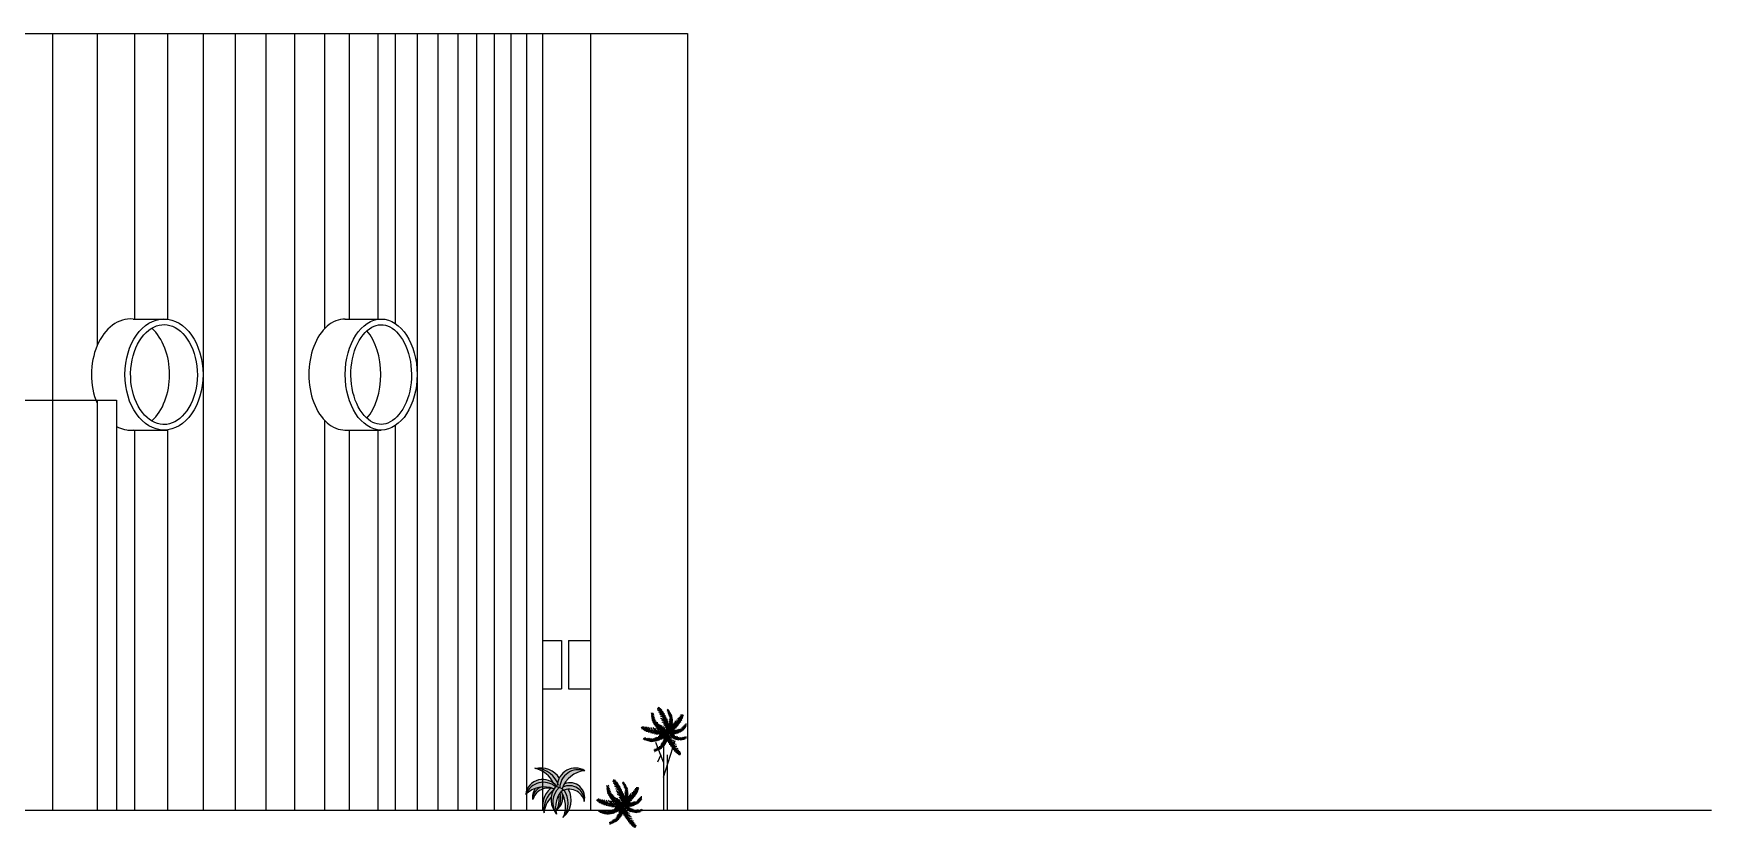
# Model space of a CAD drawing. Extents: x 115 to 1469, y 94 to 338.
# Drawn here: x 263.24 to 283.98, y 211.5 to 221.31 of the extents above; entities that cross this region are included whole.
import ezdxf

# ---------------------------------------------------------------- set-up
doc = ezdxf.new("R2010")
doc.units = 0
doc.layers.get('0').update_dxf_attribs({"linetype": 'CONTINUOUS'})
for name, color, linetype in [('1', 7, 'CONTINUOUS'), ('HACHURA', 1, 'CONTINUOUS'), ('P_LMCT', 8, 'CONTINUOUS'), ('VEGETACAO', 3, 'CONTINUOUS')]:
    doc.layers.add(name, color=color, linetype=linetype)

# ---------------------------------------------------------------- blocks, each defined once
blk = doc.blocks.new('AV6')
h = blk.add_hatch(color=106)
h.paths.add_polyline_path([(-0.079, 0.093, -0.175433), (-0.066, 0.093, -0.022246), (-0.026, 0.08, -0.504406), (0.279, 0.291, -0.005016), (0.285, 0.291, 0.526482), (-0.054, 0.138, 0.288035), (-0.31, 0.32, 0.009659), (-0.32, 0.318, -0.219762), (-0.101, 0.134, 0.597519), (-0.448, -0.003, -0.005016), (-0.443, 0.002, -0.513349)])
h.paths.add_polyline_path([(0.011, 0.089, 0.017799), (0.003, 0.067, -0.005772), (0.013, 0.062, 0.030703), (-0.012, 0.032, -0.506864), (0.277, -0.08, 0.014459), (0.279, -0.07, 0.525417)])
h = blk.add_hatch(color=74)
h.paths.add_polyline_path([(-0.099, 0.068, -0.022677), (-0.086, 0.088, -0.094648), (-0.079, 0.093, 0.513349), (-0.443, 0.002, -0.291066)])
h.paths.add_polyline_path([(-0.074, -0.235, 0.011523), (-0.066, -0.245, -0.264453), (0.013, 0.062, 0.028086), (-0.035, 0.083, 0.353279)])
h.paths.add_polyline_path([(0.279, -0.07, 0.577919), (0.032, 0.13, 0.035308), (0.011, 0.089, -0.525417)])
h.paths.add_polyline_path([(-0.31, 0.32, -0.288035), (-0.054, 0.138, -0.074612), (-0.033, 0.202, 0.314228)])
h.paths.add_polyline_path([(-0.057, -0.186, -0.00232), (-0.058, -0.189, 0.266418), (0.008, 0, 0.028355), (-0.011, 0.033, 0.00267), (-0.012, 0.032, 0.015403), (-0.024, 0.016, -0.246599)])
h = blk.add_hatch(color=72)
h.paths.add_polyline_path([(-0.026, 0.08, -0.017106), (0.003, 0.067, -0.295443), (0.279, 0.291, 0.504406)])
h.paths.add_polyline_path([(-0.221, -0.23, -0.162584), (-0.133, -0.035, -0.098869), (-0.1, 0.065, 0.046042), (-0.136, 0.074, 0.325454)])
h.paths.add_polyline_path([(-0.024, 0.016, 0.02315), (-0.039, -0.009, -0.137861), (-0.057, -0.186, 0.246599)])
h.paths.add_polyline_path([(-0.329, 0.071, 0.21466), (-0.361, -0.066, -0.015101), (-0.357, -0.054, -0.301897), (-0.263, 0.088, 0.052527)])
h.paths.add_polyline_path([(0.029, -0.269, 0.358442), (0.08, 0.062, 0.066648), (0.029, 0.052, -0.296118)])
h = blk.add_hatch(color=3)
h.paths.add_polyline_path([(0.029, 0.052, 0.057851), (-0.011, 0.033, -0.240197), (0.021, -0.275, 0.009659), (0.029, -0.269, 0.296118)])
h.paths.add_polyline_path([(-0.035, 0.083, 0.017041), (-0.066, 0.093, 0.274641), (-0.086, 0.088, 0.336018), (-0.074, -0.235, -0.353279)])
h.paths.add_polyline_path([(-0.1, 0.065, -0.003329), (-0.099, 0.068, 0.128581), (-0.263, 0.088, 0.301897), (-0.357, -0.054, -0.411027)])
at = {"layer": 'P_LMCT'}
for centre, radius, start, end in [((-0.41, -0.012), 0.342, 25.229, 77.1188), ((-0.256, 0.062), 0.263, 30.1642, 106.8497), ((-0.327, 0.026), 0.295, 16.1293, 87.9282), ((0.168, 0.098), 0.226, 58.725, 177.7875), ((0.204, 0.073), 0.231, 71.2185, 178.2095), ((0.314, -0.034), 0.327, 95.0361, 162.0233), ((-0.237, -0.028), 0.212, 35.3303, 173.1806), ((-0.219, -0.236), 0.327, 68.4571, 134.5207), ((-0.229, -0.083), 0.231, 49.6374, 158.3383), ((-0.193, -0.032), 0.172, 142.8513, 191.3124), ((-0.168, -0.124), 0.201, 70.2322, 163.0686), ((-0.203, -0.054), 0.154, 110.8015, 180.4803), ((0.03, -0.136), 0.268, 128.4295, 200.5403), ((0.09, -0.192), 0.313, 129.4512, 186.0898), ((0.134, -0.066), 0.268, 144.805, 221.8306), ((0.142, -0.1), 0.255, 134.0736, 213.9976), ((-0.072, 0.074), 0.02, 73.4657, 136.0217), ((0.243, -0.161), 0.32, 135.7047, 195.147), ((-0.2, -0.358), 0.471, 63.0896, 73.4657), ((-0.233, -0.053), 0.22, 321.1847, 18.3975), ((0.041, 0.104), 0.0912, 190.3947, 191.4808), ((0.091, -0.13), 0.193, 12.0444, 122.5933), ((-0.297, -0.152), 0.342, 336.5963, 32.8642), ((0.091, -0.083), 0.189, 0.7549, 114.8716), ((-0.147, -0.072), 0.263, 306.8653, 30.7421), ((0.013, 0.062), 0, 306.1793, 0), ((-0.218, -0.108), 0.295, 325.7868, 32.9122), ((0.098, -0.041), 0.184, 344.5826, 111.1809), ((0.115, -0.264), 0.338, 137.2327, 174.171), ((-0.189, -0.037), 0.201, 309.5461, 10.3854), ((-0.362, -0.066), 0.328, 336.5687, 9.9121)]:
    blk.add_arc(centre, radius, start, end, dxfattribs=at)
blk = doc.blocks.new('COQUEIRO')
at = {"layer": 'VEGETACAO', "color": 3, "linetype": 'Continuous'}
blk.add_circle((0.049, -0.162), 0.00953, dxfattribs=at)
for centre, radius, start, end in [((-0.273, 0.458), 0.126, 185.1349, 217.5259), ((0.094, 0.463), 0.476, 182.9668, 259.2216), ((-0.215, 0.363), 0.16, 147.4511, 171.1195), ((-0.299, 0.331), 0.215, 52.6629, 75.7817), ((-0.259, 0.482), 0.0892, 38.1006, 73.5521), ((-0.297, 0.267), 0.246, 51.4822, 73.9367), ((-0.284, 0.512), 0.0956, 18.0047, 51.1933), ((-0.263, 0.278), 0.194, 39.1625, 73.1299), ((-0.285, 0.513), 0.111, 0.6626, 37.5314), ((-1.168, -0.101), 1.168, 3.5835, 33.6794), ((-0.27, 0.17), 0.26, 46.8609, 72.9794), ((-0.254, 0.492), 0.105, 349.125, 34.4798), ((-0.267, 0.444), 0.149, 349.0829, 34.1136), ((-0.298, 0.41), 0.204, 347.9478, 21.0006), ((-0.332, 0.373), 0.261, 347.4771, 14.0082), ((0.741, 1.47), 1.208, 231.9861, 234.0507), ((-0.313, 0.264), 0.414, 318.8188, 35.0736), ((-0.048, 0.361), 0.139, 46.9209, 70.5892), ((-0.055, 0.47), 0.0894, 12.9337, 47.4601), ((-0.018, 0.352), 0.114, 43.0502, 75.0053), ((-0.008, 0.332), 0.104, 31.0253, 71.1192), ((-0.059, 0.457), 0.109, 0.5145, 32.9054), ((-0.097, 0.416), 0.167, 2.0939, 19.9124), ((0.023, 0.417), 0.062, 335.9018, 29.9729), ((-0.023, 0.389), 0.117, 343.0876, 17.2837), ((-0.583, 0.162), 0.0956, 230.2731, 263.4617), ((-0.584, 0.162), 0.111, 243.935, 280.8039), ((-0.548, 0.144), 0.0892, 207.9143, 243.3658), ((-0.409, 0.213), 0.215, 205.6847, 228.8035), ((-0.158, 1.15), 1.168, 247.7871, 277.883), ((-0.557, 0.136), 0.105, 246.9866, 292.3414), ((-0.513, 0.159), 0.149, 247.3528, 292.3836), ((-0.345, 0.223), 0.246, 207.5298, 229.9842), ((-0.349, 0.188), 0.194, 208.3365, 242.3039), ((-0.485, 0.196), 0.204, 260.4659, 293.5186), ((-0.245, 0.217), 0.26, 208.4871, 234.6056), ((-0.249, 0.164), 0.185, 206.4168, 243.6353), ((-0.209, 0.448), 0.193, 198.128, 215.9464), ((-0.318, 0.364), 0.0712, 188.0675, 242.1386), ((-0.257, 0.371), 0.135, 200.7567, 234.9528), ((-0.273, 0.327), 0.111, 198.0801, 245.3084), ((-0.204, 0.355), 0.193, 207.8104, 244.988), ((-0.235, 0.333), 0.131, 143.0351, 174.9902), ((-0.098, 0.239), 0.304, 210.8208, 234.9726), ((-0.166, 0.362), 0.237, 218.3341, 247.2059), ((-0.23, 0.309), 0.12, 146.9211, 187.0151), ((-0.204, 0.277), 0.13, 151.2763, 189.7632), ((-0.199, 0.279), 0.166, 219.6514, 260.4749), ((-0.149, 0.26), 0.168, 166.1343, 195.0599), ((-0.476, -0.046), 0.476, 289.6767, 5.9315), ((-0.153, 0.153), 0.181, 208.388, 247.9163), ((-0.134, 0.375), 0.295, 236.3634, 257.9949), ((-0.128, 0.238), 0.166, 172.7381, 203.0098), ((-0.129, 0.326), 0.269, 236.824, 265.8), ((-0.015, 0.231), 0.255, 180.5332, 200.9945), ((-0.035, 0.241), 0.289, 217.7478, 242.6917), ((0.052, 0.239), 0.305, 184.3339, 203.7587), ((-0.117, 0.314), 0.275, 242.0966, 270.9498), ((-0.045, 0.195), 0.185, 182.8812, 217.2905), ((-0.045, 0.526), 0.51, 249.9963, 268.3797), ((-0.052, 0.162), 0.142, 182.7518, 227.4485), ((0.051, 0.241), 0.312, 220.1991, 235.6262), ((-0.219, 0.184), 0.185, 37.8311, 75.0496), ((-0.263, 0.022), 0.304, 46.4938, 70.6456), ((0.089, 0.195), 0.256, 192.2086, 217.6751), ((0.112, 0.197), 0.259, 193.5624, 222.692), ((-0.19, 0.092), 0.181, 33.5502, 73.0784), ((-0.033, 0.127), 0.147, 227.1388, 254.0555), ((-0.253, -0.041), 0.289, 38.7747, 63.7186), ((0.069, 0.142), 0.167, 191.4918, 237.4538), ((-0.236, -0.125), 0.312, 45.8402, 61.2673), ((-0.322, 0.333), 0.276, 343.6236, 11.7485), ((-0.14, -0.02), 0.147, 27.4109, 54.3276), ((-0.44, 0.277), 0.415, 346.7497, 9.4474), ((-0.468, 0.269), 0.466, 342.5956, 3.6479), ((-0.345, 0.224), 0.363, 335.5765, 3.9904), ((-0.273, 0.176), 0.302, 331.7284, 1.2298), ((-0.286, 0.135), 0.316, 332.7885, 358.0296), ((0.35, 0.221), 0.414, 212.1088, 288.3636), ((-0.508, 0.869), 1.015, 300.1574, 330.2533), ((0.018, 0.275), 0.275, 269.3624, 294.6035), ((-0.183, 0.072), 0.225, 355.3484, 24.478), ((-0.252, 0.381), 0.444, 309.6606, 328.0441), ((-0.166, 0.083), 0.223, 0.3652, 25.8318), ((-0.009, 0.296), 0.113, 28.2771, 66.7641), ((0.031, 0.128), 0.145, 272.5176, 318.4796), ((0.055, 0.281), 0.262, 268.3023, 297.8037), ((-0.052, 0.136), 0.124, 350.5919, 35.2886), ((-0.038, 0.255), 0.146, 22.9804, 51.906), ((-0.088, 0.275), 0.239, 307.0906, 335.9438), ((-0.164, 0.133), 0.265, 14.2817, 33.7065), ((-0.074, 0.154), 0.161, 0.7499, 35.1592), ((-0.046, 0.102), 0.128, 323.9848, 350.9015), ((-0.04, 0.229), 0.144, 15.0306, 45.3023), ((-0.114, 0.163), 0.222, 17.0459, 37.5071), ((-0.087, 0.29), 0.234, 312.2404, 341.2164), ((0.065, 0.356), 0.316, 272.1505, 300.5643), ((0.009, 0.189), 0.225, 287.2794, 316.409), ((-0.11, 0.326), 0.257, 320.0455, 341.677), ((-0.013, 0.295), 0.144, 317.5655, 358.3889), ((-0.165, 0.135), 0.271, 342.4141, 357.8413), ((0.011, 0.368), 0.0962, 332.732, 19.9602), ((-0.051, 0.35), 0.168, 333.0524, 10.23), ((-0.081, 0.334), 0.206, 330.8344, 359.7063), ((0.026, 0.177), 0.223, 292.2962, 317.7628), ((0.051, 0.469), 0.405, 279.1695, 300.2219), ((-0.106, 0.181), 0.251, 335.3486, 0.2926), ((0.117, 0.091), 0.124, 282.5229, 327.2196), ((0.068, 0.45), 0.361, 283.3236, 306.0214), ((0.022, 0.184), 0.158, 330.1241, 9.6524), ((0.126, 0.119), 0.161, 292.6809, 327.0902), ((-0.061, 0.214), 0.264, 343.0677, 7.2196), ((0.158, 0.381), 0.24, 280.1975, 308.3224), ((0.082, 0.242), 0.161, 334.405, 11.6236), ((0.073, 0.195), 0.265, 306.2127, 325.6375), ((0.185, 0.404), 0.227, 284.051, 310.5822), ((0.12, 0.159), 0.222, 308.9769, 329.4381), ((0.291, 0.192), 0.206, 262.7654, 291.6372), ((0.051, 0.277), 0.226, 343.4348, 9.5533), ((0.227, 0.391), 0.177, 284.5217, 317.5745), ((0.138, 0.313), 0.169, 335.7364, 9.7039), ((0.208, 0.115), 0.144, 306.9615, 337.2333), ((0.265, 0.381), 0.13, 285.6568, 330.6875), ((0.316, 0.171), 0.168, 264.9834, 302.161), ((0.116, 0.335), 0.214, 348.0561, 10.5106), ((0.308, 0.389), 0.0913, 285.6989, 331.0537), ((0.233, 0.123), 0.146, 314.9114, 343.837), ((0.356, 0.12), 0.0962, 264.663, 311.8912), ((0.166, 0.362), 0.187, 349.2369, 12.3557), ((0.312, 0.421), 0.0966, 297.2365, 334.1054), ((0.298, 0.389), 0.0776, 334.6746, 10.1261), ((0.282, 0.112), 0.113, 320.2081, 358.6951), ((0.312, 0.42), 0.0831, 314.5786, 347.7673), ((0.363, 0.159), 0.117, 275.0186, 309.2147), ((0.316, 0.124), 0.104, 322.9563, 3.0502), ((0.406, 0.127), 0.062, 267.8328, 321.9039), ((0.361, 0.238), 0.167, 294.0249, 311.8434), ((0.33, 0.14), 0.114, 334.9811, 6.9363), ((0.328, 0.172), 0.139, 338.8519, 2.5202), ((-0.543, -0.102), 0.103, 238.6493, 273.1756), ((-1.395, -1.3), 1.39, 52.0587, 54.1233), ((-0.531, -0.093), 0.126, 253.2039, 285.5949), ((-0.399, 0.25), 0.476, 251.0358, 327.2906), ((-0.421, -0.075), 0.16, 215.5201, 239.1885), ((-0.401, -0.105), 0.131, 211.1041, 243.0592), ((-0.498, -0.037), 0.193, 266.197, 284.0154), ((-0.46, -0.17), 0.0712, 256.1365, 310.2076), ((-0.377, -0.109), 0.12, 214.9901, 255.0841), ((-0.456, 0.237), 0.261, 267.4582, 293.9893), ((-0.444, -0.111), 0.135, 268.8257, 303.0218), ((-0.337, -0.097), 0.13, 219.3453, 257.8322), ((-0.415, 0.235), 0.276, 269.718, 297.8428), ((-0.41, -0.141), 0.111, 266.1491, 313.3774), ((-0.301, -0.052), 0.168, 234.2033, 263.1289), ((-0.41, -0.067), 0.193, 275.8794, 313.057), ((-0.383, 0.362), 0.415, 272.019, 294.7167), ((-0.273, -0.041), 0.166, 240.8071, 271.0788), ((-0.402, -0.03), 0.237, 286.4031, 315.2749), ((-0.381, 0.391), 0.466, 277.8185, 298.8708), ((-0.224, 0.062), 0.255, 248.6022, 269.0635), ((-0.206, 0.127), 0.305, 252.4029, 271.8277), ((-0.337, -0.092), 0.166, 287.7204, 328.5439), ((-0.313, 0.279), 0.363, 277.476, 305.8899), ((-0.201, 0.021), 0.185, 250.9502, 285.3595), ((-0.212, -0.278), 0.13, 257.9862, 296.4732), ((-0.402, 0.005), 0.295, 304.4324, 326.0639), ((-0.173, 0.002), 0.142, 250.8208, 295.5175), ((-0.286, -0.356), 0.135, 307.4666, 341.6627), ((-0.211, -0.22), 0.168, 272.8443, 301.7699), ((-0.355, -0.008), 0.269, 304.893, 333.869), ((-0.252, 0.218), 0.302, 280.2366, 309.738), ((-0.152, 0.144), 0.256, 260.2776, 285.7441), ((-0.145, 0.167), 0.259, 261.6314, 290.761), ((-0.24, -0.358), 0.111, 304.7901, 352.0184), ((-0.196, -0.194), 0.166, 279.448, 309.7198), ((-0.339, -0.002), 0.275, 310.1656, 339.0188), ((-0.121, 0.096), 0.167, 259.5608, 305.5228), ((-0.287, -0.3), 0.193, 314.5204, 351.6979), ((-0.222, -0.084), 0.255, 287.2432, 307.7044), ((-0.214, 0.239), 0.316, 283.4369, 308.6779), ((-0.249, -0.022), 0.305, 291.0438, 310.4686), ((-0.509, 0.144), 0.51, 318.0653, 336.4487), ((-0.179, -0.102), 0.185, 289.5911, 324.0004), ((-0.304, -0.267), 0.237, 325.0441, 353.9159), ((-0.145, -0.099), 0.142, 289.4618, 334.1584), ((-0.226, 0.048), 0.259, 300.2723, 329.4019), ((-0.217, 0.026), 0.256, 298.9185, 324.3851), ((-0.163, 0.007), 0.167, 298.2017, 344.1637), ((-0.215, -0.274), 0.166, 326.3614, 7.1848), ((-0.326, -0.239), 0.295, 343.0734, 4.7049), ((-0.281, -0.22), 0.269, 343.5339, 12.5099), ((-0.272, -0.206), 0.275, 348.8065, 17.6597), ((0.307, -0.181), 0.302, 160.3741, 189.8755), ((1.149, 0.228), 1.168, 192.2291, 222.325), ((0.385, -0.217), 0.363, 164.2222, 192.6361), ((0.108, 0.09), 0.145, 233.8766, 279.8386), ((0.146, -0.006), 0.147, 216.0566, 242.9733), ((0.225, 0.111), 0.312, 234.4859, 249.913), ((0.129, 0.151), 0.225, 248.6385, 277.768), ((0.514, -0.243), 0.466, 171.2413, 192.2936), ((0.254, 0.031), 0.289, 227.4204, 252.3643), ((0.271, 0.368), 0.444, 241.5916, 259.9751), ((0.296, 0.002), 0.239, 200.3806, 229.2339), ((0.134, 0.131), 0.223, 253.6553, 279.1219), ((0.487, -0.255), 0.415, 175.3954, 198.0931), ((0.212, -0.11), 0.181, 222.1958, 261.7241), ((0.152, 0.007), 0.124, 243.8819, 288.5786), ((0.31, -0.003), 0.234, 205.5304, 234.5064), ((0.274, -0.03), 0.304, 235.1395, 259.2913), ((0.379, -0.328), 0.276, 172.2693, 200.3941), ((0.233, 0.177), 0.239, 239.0216, 267.8748), ((0.255, -0.197), 0.185, 226.4768, 263.6953), ((0.177, 0.023), 0.161, 254.0399, 288.4492), ((0.395, -0.366), 0.261, 176.1228, 202.6539), ((0.351, 0.008), 0.257, 213.3355, 234.967), ((0.247, 0.182), 0.234, 244.1714, 273.1474), ((0.303, -0.175), 0.26, 235.5066, 261.625), ((0.366, -0.407), 0.204, 176.5935, 209.6462), ((0.293, -0.076), 0.144, 210.8556, 251.679), ((0.182, 0.115), 0.265, 267.5717, 286.9965), ((0.272, 0.216), 0.257, 251.9764, 273.608), ((0.196, 0.059), 0.222, 270.3359, 290.7972), ((0.351, -0.022), 0.206, 224.1245, 252.9963), ((0.279, 0.115), 0.144, 249.4965, 290.3199), ((0.238, -0.031), 0.144, 268.3206, 298.5923), ((0.357, -0.055), 0.168, 226.3424, 263.52), ((0.262, -0.041), 0.146, 276.2705, 305.1961), ((0.356, -0.119), 0.0962, 226.022, 273.2503), ((0.294, -0.08), 0.113, 281.5672, 320.0541), ((0.386, -0.093), 0.117, 236.3776, 270.5737), ((0.328, -0.091), 0.104, 284.3154, 324.4093), ((0.4, -0.145), 0.062, 229.1918, 283.263), ((0.434, -0.03), 0.167, 255.384, 273.2024), ((0.349, -0.087), 0.114, 296.3402, 328.2953), ((0.367, -0.061), 0.139, 300.2109, 323.8793), ((-0.291, -0.313), 0.16, 254.1611, 277.8294), ((-0.365, -0.397), 0.126, 291.8449, 324.2358), ((-0.257, -0.324), 0.131, 249.745, 281.7002), ((-0.235, -0.312), 0.12, 253.6311, 293.725), ((-0.374, -0.332), 0.193, 304.8379, 322.6564), ((-0.262, -0.412), 0.0712, 294.7774, 348.8486), ((0.312, -0.283), 0.194, 227.8082, 261.7756), ((0.341, -0.446), 0.149, 177.7285, 222.7593), ((0.344, -0.266), 0.246, 240.1279, 262.5823), ((0.335, -0.495), 0.105, 177.7707, 223.1255), ((0.356, -0.33), 0.215, 241.3086, 264.4274), ((0.369, -0.512), 0.111, 189.3083, 226.1771), ((0.339, -0.484), 0.0892, 226.7463, 262.1978), ((0.368, -0.511), 0.0956, 206.6504, 239.839)]:
    blk.add_arc(centre, radius, start, end, dxfattribs=at)
blk = doc.blocks.new('AV5')
at = {"layer": 'VEGETACAO', "xscale": 0.5, "yscale": 0.5, "zscale": 0.5}
blk.add_blockref('COQUEIRO', (-0.028, 0.096), dxfattribs=at)

msp = doc.modelspace()

# ---------------------------------------------------------------- linework, layer by layer
at = {"layer": '1', "color": 6}
for p, q in [((243.653, 221.309), (271.323, 221.309)), ((243.653, 221.309), (271.323, 221.309)), ((269.529, 221.309), (269.529, 211.709)), ((269.529, 221.309), (269.529, 211.709)), ((252.654, 216.78), (264.264, 216.78)), ((252.654, 216.78), (264.264, 216.78)), ((264.264, 216.78), (264.264, 211.709)), ((264.264, 216.78), (264.264, 211.709)), ((218.903, 211.709), (283.981, 211.709)), ((218.903, 211.709), (283.981, 211.709))]:
    msp.add_line(p, q, dxfattribs=at)
at = {"layer": '1', "color": 253}
for p, q in [((263.472, 221.309), (263.472, 211.709)), ((263.472, 221.309), (263.472, 211.709)), ((264.024, 221.309), (264.024, 217.45)), ((264.024, 221.309), (264.024, 217.45)), ((264.488, 221.309), (264.488, 217.78)), ((264.488, 221.309), (264.488, 217.78)), ((264.896, 221.309), (264.896, 217.78)), ((264.896, 221.309), (264.896, 217.78)), ((265.334, 221.309), (265.334, 211.709)), ((265.334, 221.309), (265.334, 211.709)), ((265.732, 221.309), (265.732, 211.709)), ((265.732, 221.309), (265.732, 211.709)), ((266.108, 221.309), (266.108, 211.709)), ((266.108, 221.309), (266.108, 211.709)), ((266.464, 221.309), (266.464, 211.709)), ((266.464, 221.309), (266.464, 211.709)), ((266.835, 221.309), (266.835, 217.659)), ((266.835, 221.309), (266.835, 217.659)), ((267.139, 221.309), (267.139, 217.78)), ((267.139, 221.309), (267.139, 217.78)), ((267.493, 221.309), (267.493, 217.78)), ((267.493, 221.309), (267.493, 217.78)), ((267.709, 221.309), (267.709, 217.727)), ((267.709, 221.309), (267.709, 217.727)), ((267.98, 221.309), (267.98, 211.709)), ((267.98, 221.309), (267.98, 211.709)), ((268.238, 221.309), (268.238, 211.709)), ((268.238, 221.309), (268.238, 211.709)), ((268.482, 221.309), (268.482, 211.709)), ((268.482, 221.309), (268.482, 211.709)), ((268.713, 221.309), (268.713, 212.909)), ((268.713, 221.309), (268.713, 212.909)), ((268.931, 221.309), (268.931, 211.709)), ((268.931, 221.309), (268.931, 211.709)), ((269.138, 221.309), (269.138, 211.709)), ((269.138, 221.309), (269.138, 211.709)), ((269.333, 221.309), (269.333, 211.709)), ((269.333, 221.309), (269.333, 211.709)), ((264.024, 216.78), (264.024, 211.709)), ((264.024, 216.78), (264.024, 211.709)), ((264.488, 216.409), (264.488, 211.709)), ((264.488, 216.409), (264.488, 211.709)), ((264.896, 216.409), (264.896, 211.709)), ((264.896, 216.409), (264.896, 211.709)), ((266.835, 216.53), (266.835, 211.709)), ((266.835, 216.53), (266.835, 211.709)), ((267.139, 216.409), (267.139, 211.709)), ((267.139, 216.409), (267.139, 211.709)), ((267.493, 216.409), (267.493, 211.709)), ((267.493, 216.409), (267.493, 211.709)), ((267.709, 216.463), (267.709, 211.709)), ((267.709, 216.463), (267.709, 211.709)), ((268.713, 213.309), (268.713, 211.709)), ((268.713, 213.309), (268.713, 211.709))]:
    msp.add_line(p, q, dxfattribs=at)
at = {"layer": '1', "color": 2}
for p, q in [((270.125, 221.309), (270.125, 211.709)), ((270.125, 221.309), (270.125, 211.709)), ((271.323, 221.309), (271.323, 211.709)), ((271.323, 221.309), (271.323, 211.709))]:
    msp.add_line(p, q, dxfattribs=at)
at = {"layer": '1', "color": 21}
for p, q in [((264.368, 217.78), (264.368, 217.775)), ((264.368, 217.78), (264.368, 217.775)), ((264.469, 217.78), (264.896, 217.78)), ((264.469, 217.78), (264.896, 217.78)), ((267.087, 217.78), (267.536, 217.78)), ((267.087, 217.78), (267.536, 217.78)), ((264.368, 216.414), (264.368, 216.409)), ((264.368, 216.414), (264.368, 216.409)), ((264.406, 216.409), (264.896, 216.409)), ((264.406, 216.409), (264.896, 216.409)), ((267.087, 216.409), (267.536, 216.409)), ((267.087, 216.409), (267.536, 216.409))]:
    msp.add_line(p, q, dxfattribs=at)
at = {"layer": '1'}
for p, q in [((269.529, 213.809), (269.764, 213.809)), ((269.529, 213.809), (269.764, 213.809)), ((269.764, 213.809), (269.764, 213.209)), ((269.764, 213.809), (269.764, 213.209)), ((269.852, 213.809), (270.125, 213.809)), ((269.852, 213.809), (269.852, 213.209)), ((269.852, 213.809), (270.125, 213.809)), ((269.852, 213.809), (269.852, 213.209)), ((269.529, 213.209), (269.764, 213.209)), ((269.529, 213.209), (269.764, 213.209)), ((269.852, 213.209), (270.125, 213.209)), ((269.852, 213.209), (270.125, 213.209))]:
    msp.add_line(p, q, dxfattribs=at)
at = {"layer": '1', "color": 3}
for p, q in [((271.025, 212.303), (270.931, 212.546)), ((271.025, 212.303), (270.931, 212.546)), ((271.025, 212.119), (271.171, 212.573)), ((271.025, 212.119), (271.171, 212.573)), ((271.025, 212.529), (271.025, 211.709)), ((271.025, 212.529), (271.025, 211.709)), ((270.995, 212.395), (270.95, 212.303)), ((270.995, 212.395), (270.95, 212.303)), ((271.07, 212.395), (271.07, 211.709)), ((271.07, 212.395), (271.07, 211.709))]:
    msp.add_line(p, q, dxfattribs=at)
at = {"layer": '1', "color": 21}
for centre, major_axis, ratio, start_param, end_param in [((264.437, 217.095), (0, -0.687), 0.702565, 3.076364, 5.25637), ((264.437, 217.095), (0, -0.687), 0.702565, 3.076364, 5.25637), ((264.437, 217.095), (0, -0.687), 0.702565, 6.864006, 8.844176), ((264.437, 217.095), (0, -0.687), 0.702565, 6.864006, 8.844176), ((267.087, 217.095), (0, -0.686), 0.647899, 3.13132, 6.293458), ((267.087, 217.095), (0, -0.686), 0.647899, 3.13132, 6.293458), ((267.087, 217.095), (0, -0.686), 0.647899, 6.945069, 8.762939), ((267.087, 217.095), (0, -0.686), 0.647899, 6.945069, 8.762939), ((264.437, 217.095), (0, -0.687), 0.702565, 5.916354, 6.348414), ((264.437, 217.095), (0, -0.687), 0.702565, 5.916354, 6.348414)]:
    msp.add_ellipse(centre, major_axis=major_axis, ratio=ratio, start_param=start_param, end_param=end_param, dxfattribs=at)
for centre, major_axis, ratio in [((264.851, 217.095), (0, -0.687), 0.702565), ((264.851, 217.095), (0, -0.687), 0.702565), ((267.536, 217.095), (0, -0.686), 0.647899), ((267.536, 217.095), (0, -0.686), 0.647899)]:
    msp.add_ellipse(centre, major_axis=major_axis, ratio=ratio, dxfattribs=at)
for points, knots in [([(264.851, 216.477), (264.94, 216.477), (265.031, 216.522), (265.182, 216.701), (265.238, 216.834), (265.275, 217.123), (265.257, 217.278), (265.157, 217.532), (265.077, 217.628), (264.904, 217.722), (264.813, 217.724), (264.639, 217.64), (264.557, 217.549), (264.45, 217.302), (264.428, 217.148), (264.458, 216.857), (264.51, 216.72), (264.657, 216.533), (264.748, 216.483), (264.841, 216.477), (264.846, 216.477), (264.851, 216.477)], [0, 0, 0, 0, 0.693882, 0.693882, 1.387764, 1.387764, 2.081645, 2.081645, 2.775527, 2.775527, 3.469409, 3.469409, 4.163291, 4.163291, 4.857173, 4.857173, 5.551054, 5.551054, 6.244936, 6.244936, 6.283185, 6.283185, 6.283185, 6.283185]), ([(264.851, 216.477), (264.94, 216.477), (265.031, 216.522), (265.182, 216.701), (265.238, 216.834), (265.275, 217.123), (265.257, 217.278), (265.157, 217.532), (265.077, 217.628), (264.904, 217.722), (264.813, 217.724), (264.639, 217.64), (264.557, 217.549), (264.45, 217.302), (264.428, 217.148), (264.458, 216.857), (264.51, 216.72), (264.657, 216.533), (264.748, 216.483), (264.841, 216.477), (264.846, 216.477), (264.851, 216.477)], [0, 0, 0, 0, 0.693882, 0.693882, 1.387764, 1.387764, 2.081645, 2.081645, 2.775527, 2.775527, 3.469409, 3.469409, 4.163291, 4.163291, 4.857173, 4.857173, 5.551054, 5.551054, 6.244936, 6.244936, 6.283185, 6.283185, 6.283185, 6.283185]), ([(267.536, 216.479), (267.61, 216.479), (267.688, 216.518), (267.823, 216.681), (267.876, 216.804), (267.92, 217.078), (267.911, 217.228), (267.837, 217.484), (267.772, 217.588), (267.626, 217.706), (267.55, 217.723), (267.401, 217.681), (267.323, 217.617), (267.206, 217.414), (267.168, 217.276), (267.157, 216.993), (267.183, 216.849), (267.284, 216.621), (267.358, 216.54), (267.467, 216.487), (267.502, 216.479), (267.536, 216.479)], [0, 0, 0, 0, 0.664227, 0.664227, 1.328454, 1.328454, 1.992682, 1.992682, 2.656909, 2.656909, 3.321136, 3.321136, 3.985363, 3.985363, 4.64959, 4.64959, 5.313817, 5.313817, 5.978045, 5.978045, 6.283185, 6.283185, 6.283185, 6.283185]), ([(267.536, 216.479), (267.61, 216.479), (267.688, 216.518), (267.823, 216.681), (267.876, 216.804), (267.92, 217.078), (267.911, 217.228), (267.837, 217.484), (267.772, 217.588), (267.626, 217.706), (267.55, 217.723), (267.401, 217.681), (267.323, 217.617), (267.206, 217.414), (267.168, 217.276), (267.157, 216.993), (267.183, 216.849), (267.284, 216.621), (267.358, 216.54), (267.467, 216.487), (267.502, 216.479), (267.536, 216.479)], [0, 0, 0, 0, 0.664227, 0.664227, 1.328454, 1.328454, 1.992682, 1.992682, 2.656909, 2.656909, 3.321136, 3.321136, 3.985363, 3.985363, 4.64959, 4.64959, 5.313817, 5.313817, 5.978045, 5.978045, 6.283185, 6.283185, 6.283185, 6.283185])]:
    msp.add_open_spline(points, degree=3, knots=knots, dxfattribs=at)

# ---------------------------------------------------------------- block references
at = {"layer": 'HACHURA', "ltscale": 0.015}
for name, p in [('AV5', (271.1, 212.595)), ('AV5', (271.1, 212.595)), ('AV6', (269.77, 211.907)), ('AV6', (269.77, 211.907)), ('AV5', (270.549, 211.698)), ('AV5', (270.549, 211.698))]:
    msp.add_blockref(name, p, dxfattribs=at)

doc.saveas('drawing.dxf')
